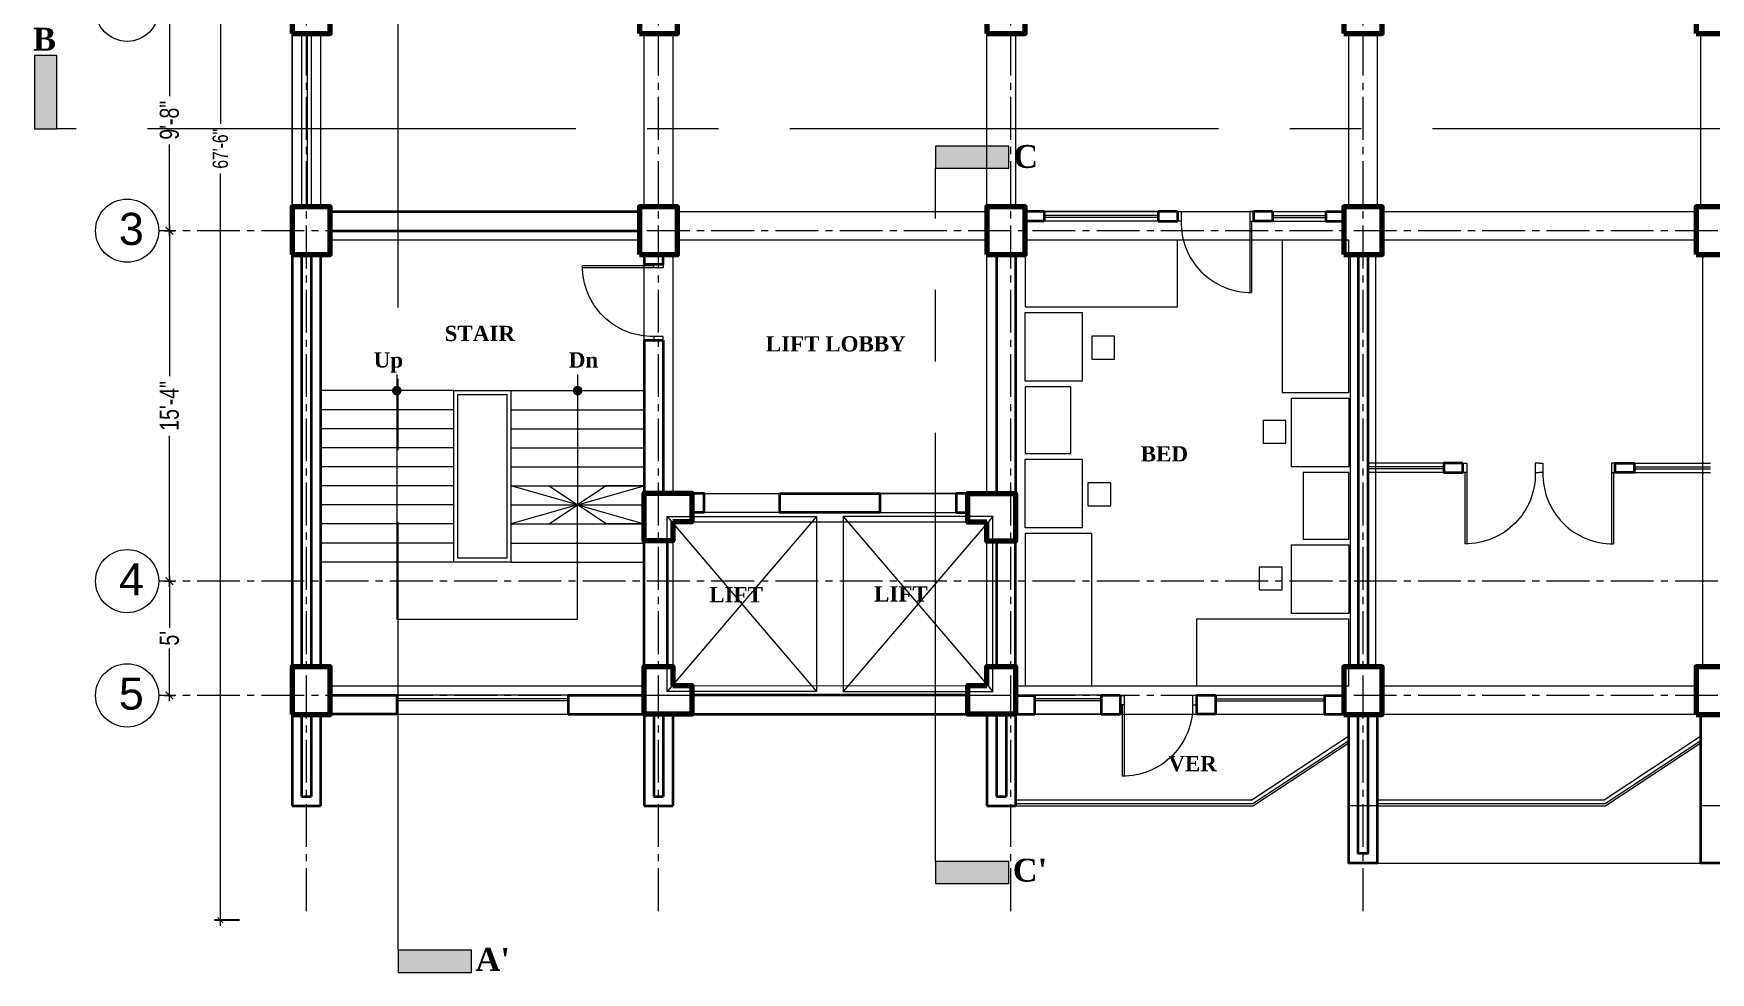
# Model space of a CAD drawing. Header units: feet. Extents: x 25261344 to 25389498, y 30010528 to 30074588.
# Drawn here: x 25382611 to 25383492, y 30072086 to 30072579 of the extents above; entities that cross this region are included whole.
import ezdxf

# ---------------------------------------------------------------- set-up
doc = ezdxf.new("R2010")
doc.units = ezdxf.units.FT
doc.header["$LTSCALE"] = 30
doc.header["$MEASUREMENT"] = 0
doc.header["$PDMODE"] = 32
doc.header["$PDSIZE"] = 15
doc.linetypes.add('CENTER2', pattern=[1.125, 0.75, -0.125, 0.125, -0.125])
doc.linetypes.add('DASHED', pattern=[0.75, 0.5, -0.25])
doc.layers.get('0').update_dxf_attribs({"lineweight": 5})
for name, color, linetype, lineweight in [('Column', 1, 'Continuous', 80), ('Dim-1', 7, 'Continuous', 9), ('Door', 32, 'Continuous', 5), ('Furnitures', 251, 'Continuous', 9), ('GRADE BEAM', 2, 'Continuous', 20), ('grid text', 252, 'CENTER2', 9), ('LINE', 193, 'Continuous', 9), ('line 2', 7, 'Continuous', 13), ('rail', 224, 'Continuous', 9), ('STAIR', 243, 'Continuous', 13), ('TEXT', 7, 'Continuous', 18), ('WALL', 7, 'Continuous', 35), ('WIN', 142, 'Continuous', 20)]:
    doc.layers.add(name, color=color, linetype=linetype, lineweight=lineweight)
doc.styles.add('RomanS', font='swissl.ttf')
doc.styles.get("Standard").update_dxf_attribs({"font": 'timesbd.ttf'})
doc.styles.add('SWIS_LT', font='swisscl.ttf')
doc.dimstyles.new('dim-02', dxfattribs={"dimtxt": 8, "dimasz": 3, "dimexe": 3, "dimexo": 3, "dimgap": 2, "dimtad": 0, "dimdec": 0, "dimzin": 0, "dimdsep": 46, "dimlunit": 4, "dimtxsty": 'SWIS_LT', "dimblk": 'ARCHTICK', "dimcen": 2, "dimdle": 3, "dimclrd": 256, "dimclre": 256, "dimclrt": 256, "dimadec": 0, "dimazin": 0, "dimtfac": 1, "dimtdec": 0, "dimtix": 1, "dimtmove": 0, "dimatfit": 3, "dimfxl": 0, "dimfrac": 2, "dimtolj": 1, "dimtzin": 1, "dimlwd": -1, "dimarcsym": 0})

# ---------------------------------------------------------------- blocks, each defined once
blk = doc.blocks.new('FG')
at = {"layer": 'Door'}
for p, q in [((-2, -5), (-2, -42.39)), ((-1, -5), (-1, -42.39))]:
    blk.add_line(p, q, dxfattribs=at)
for points in [[(-40, 0), (-38, 0), (-38, -5), (-40, -5)], [(0, 0), (-2, 0), (-2, -5), (0, -5)]]:
    blk.add_lwpolyline(points, dxfattribs=at)
blk.add_arc((-1.44, -5.83), 36.57, 178.70538, 270.69047, dxfattribs=at)
blk = doc.blocks.new('_ArchTick')
at = {"color": 0, "linetype": 'ByBlock', "const_width": 0.15}
blk.add_lwpolyline([(-0.5, -0.5), (0.5, 0.5)], dxfattribs=at)
blk = doc.blocks.new('*D123')
at = {"lineweight": -2}
for p, q in [((25359532.41, 30072591.7), (25359538.03, 30072591.7)), ((25359532.41, 30072475.7), (25359538.03, 30072475.7))]:
    blk.add_line(p, q, dxfattribs=at)
for p, q in [((25359535.03, 30072594.7), (25359535.03, 30072546.38)), ((25359535.03, 30072472.7), (25359535.03, 30072521.01))]:
    blk.add_line(p, q)
at = {"layer": 'Defpoints', "color": 0}
for p in [(25359529.41, 30072591.7), (25359529.41, 30072475.7), (25359535.03, 30072475.7)]:
    blk.add_point(p, dxfattribs=at)
at = {"xscale": 4, "yscale": 4, "zscale": 4}
for p, rotation in [((25359535.03, 30072591.7), 90), ((25359535.03, 30072475.7), 270)]:
    blk.add_blockref('_ArchTick', p, dxfattribs=dict(at, rotation=rotation))
at = {"insert": (25359535.03, 30072533.7), "char_height": 10, "attachment_point": 5, "rotation": 90, "style": 'SWIS_LT'}
blk.add_mtext('\\A1;9\'-8"', dxfattribs=at)
blk = doc.blocks.new('*D124')
for p, q in [((25359535.03, 30072478.7), (25359535.03, 30072399.38)), ((25359535.03, 30072288.7), (25359535.03, 30072368.02))]:
    blk.add_line(p, q)
at = {"lineweight": -2}
for p, q in [((25359532.41, 30072475.7), (25359538.03, 30072475.7)), ((25359532.41, 30072291.7), (25359538.03, 30072291.7))]:
    blk.add_line(p, q, dxfattribs=at)
at = {"layer": 'Defpoints', "color": 0}
for p in [(25359529.41, 30072475.7), (25359529.41, 30072291.7), (25359535.03, 30072291.7)]:
    blk.add_point(p, dxfattribs=at)
at = {"xscale": 4, "yscale": 4, "zscale": 4}
for p, rotation in [((25359535.03, 30072475.7), 90), ((25359535.03, 30072291.7), 270)]:
    blk.add_blockref('_ArchTick', p, dxfattribs=dict(at, rotation=rotation))
at = {"insert": (25359535.03, 30072383.7), "char_height": 10, "attachment_point": 5, "rotation": 90, "style": 'SWIS_LT'}
blk.add_mtext('\\A1;15\'-4"', dxfattribs=at)
blk = doc.blocks.new('*D117')
at = {"lineweight": -2}
for p, q in [((25359532.41, 30072291.7), (25359538.03, 30072291.7)), ((25359532.41, 30072231.7), (25359538.03, 30072231.7))]:
    blk.add_line(p, q, dxfattribs=at)
for p, q in [((25359535.03, 30072294.7), (25359535.03, 30072267.1)), ((25359535.03, 30072228.7), (25359535.03, 30072256.29))]:
    blk.add_line(p, q)
at = {"layer": 'Defpoints', "color": 0}
for p in [(25359529.41, 30072291.7), (25359529.41, 30072231.7), (25359535.03, 30072231.7)]:
    blk.add_point(p, dxfattribs=at)
at = {"xscale": 4, "yscale": 4, "zscale": 4}
for p, rotation in [((25359535.03, 30072291.7), 90), ((25359535.03, 30072231.7), 270)]:
    blk.add_blockref('_ArchTick', p, dxfattribs=dict(at, rotation=rotation))
at = {"insert": (25359535.03, 30072261.7), "char_height": 10, "attachment_point": 5, "rotation": 90, "style": 'SWIS_LT'}
blk.add_mtext("\\A1;5'", dxfattribs=at)
blk = doc.blocks.new('*D177')
at = {"layer": 'Defpoints', "color": 0}
for p in [(25383486.53, 30072923.7), (25382708.87, 30072113.7), (25383671.53, 30072113.7)]:
    blk.add_point(p, dxfattribs=at)
at = {"layer": 'Dim-1'}
for p, q in [((25382708.87, 30072926.7), (25382708.87, 30072531.75)), ((25382708.87, 30072110.7), (25382708.87, 30072505.65))]:
    blk.add_line(p, q, dxfattribs=at)
at = {"layer": 'Dim-1', "lineweight": -2}
for p, q in [((25382718.87, 30072923.7), (25382705.87, 30072923.7)), ((25382718.87, 30072113.7), (25382705.87, 30072113.7))]:
    blk.add_line(p, q, dxfattribs=at)
at = {"layer": 'Dim-1', "xscale": 3, "yscale": 3, "zscale": 3}
for p, rotation in [((25382708.87, 30072923.7), 90), ((25382708.87, 30072113.7), 270)]:
    blk.add_blockref('_ArchTick', p, dxfattribs=dict(at, rotation=rotation))
at = {"layer": 'Dim-1', "insert": (25382708.87, 30072518.7), "char_height": 8, "attachment_point": 5, "rotation": 90, "style": 'SWIS_LT'}
blk.add_mtext('\\A1;67\'-6"', dxfattribs=at)
blk = doc.blocks.new('T B')
at = {"layer": 'GRADE BEAM'}
for points in [[(25352253.54, 30069132.07), (25352268.54, 30069132.07), (25352268.54, 30069041.07), (25352253.54, 30069041.07)], [(25352438.54, 30069132.07), (25352453.54, 30069132.07), (25352453.54, 30069041.07), (25352438.54, 30069041.07)], [(25352618.54, 30069132.07), (25352633.54, 30069132.07), (25352633.54, 30069041.07), (25352618.54, 30069041.07)], [(25352808.54, 30069132.07), (25352823.54, 30069132.07), (25352823.54, 30069041.07), (25352808.54, 30069041.07)], [(25352993.54, 30069132.07), (25353008.54, 30069132.07), (25353008.54, 30069041.07), (25352993.54, 30069041.07)], [(25352436.04, 30069038.57), (25352436.04, 30069023.57), (25352273.54, 30069023.57), (25352273.54, 30069038.57)], [(25352618.54, 30069038.57), (25352618.54, 30069023.57), (25352456.04, 30069023.57), (25352456.04, 30069038.57)], [(25352806.04, 30069038.57), (25352806.04, 30069023.57), (25352638.54, 30069023.57), (25352638.54, 30069038.57)], [(25352991.04, 30069038.57), (25352991.04, 30069023.57), (25352826.04, 30069023.57), (25352826.04, 30069038.57)], [(25352253.54, 30069016.07), (25352268.54, 30069016.07), (25352268.54, 30068799.57), (25352253.54, 30068799.57)], [(25352438.54, 30069016.07), (25352453.54, 30069016.07), (25352453.54, 30068890.57), (25352438.54, 30068890.57)], [(25352618.54, 30069016.07), (25352633.54, 30069016.07), (25352633.54, 30068890.57), (25352618.54, 30068890.57)], [(25352809.54, 30069016.07), (25352822.54, 30069016.07), (25352822.54, 30068799.57), (25352809.54, 30068799.57)], [(25352994.54, 30069016.07), (25353007.54, 30069016.07), (25353007.54, 30068799.57), (25352994.54, 30068799.57)], [(25352608.54, 30068890.57), (25352608.54, 30068875.57), (25352463.54, 30068875.57), (25352463.54, 30068890.57)], [(25352438.54, 30068865.57), (25352453.54, 30068865.57), (25352453.54, 30068799.57), (25352438.54, 30068799.57)], [(25352618.54, 30068865.57), (25352633.54, 30068865.57), (25352633.54, 30068799.57), (25352618.54, 30068799.57)], [(25352438.54, 30068789.57), (25352438.54, 30068774.57), (25352273.54, 30068774.57), (25352273.54, 30068789.57)], [(25352608.54, 30068789.69), (25352608.54, 30068774.69), (25352463.54, 30068774.57), (25352463.54, 30068789.57)], [(25352806.04, 30068789.57), (25352806.04, 30068774.57), (25352633.54, 30068774.57), (25352633.54, 30068789.57)], [(25352991.04, 30068789.57), (25352991.04, 30068774.57), (25352826.04, 30068774.57), (25352826.04, 30068789.57)], [(25352253.54, 30068774.57), (25352268.54, 30068774.57), (25352268.54, 30068726.57), (25352253.54, 30068726.57)], [(25352438.54, 30068774.57), (25352453.54, 30068774.57), (25352453.54, 30068726.57), (25352438.54, 30068726.57)], [(25352618.54, 30068774.57), (25352633.54, 30068774.57), (25352633.54, 30068726.57), (25352618.54, 30068726.57)], [(25352808.54, 30068774.57), (25352823.54, 30068774.57), (25352823.54, 30068726.57), (25352808.54, 30068726.57)], [(25352993.54, 30068774.57), (25353008.54, 30068774.57), (25353008.54, 30068726.57), (25352993.54, 30068726.57)]]:
    blk.add_lwpolyline(points, close=True, dxfattribs=at)
blk = doc.blocks.new('COL2')
at = {"layer": 'Column'}
for points in [[(-20, -266.5), (0, -266.5), (0, -241.5), (-20, -241.5)], [(162.5, -266.5), (182.5, -266.5), (182.5, -241.5), (162.5, -241.5)], [(345, -266.5), (365, -266.5), (365, -241.5), (345, -241.5)], [(532.5, -266.5), (552.5, -266.5), (552.5, -241.5), (532.5, -241.5)], [(717.5, -266.5), (737.5, -266.5), (737.5, -241.5), (717.5, -241.5)], [(-20, -382.5), (0, -382.5), (0, -357.5), (-20, -357.5)], [(162.5, -382.5), (182.5, -382.5), (182.5, -357.5), (162.5, -357.5)], [(345, -382.5), (365, -382.5), (365, -357.5), (345, -357.5)], [(532.5, -382.5), (552.5, -382.5), (552.5, -357.5), (532.5, -357.5)], [(717.5, -382.5), (737.5, -382.5), (737.5, -357.5), (717.5, -357.5)], [(-20, -624), (0, -624), (0, -599), (-20, -599)], [(532.5, -624), (552.5, -624), (552.5, -599), (532.5, -599)], [(717.5, -624), (737.5, -624), (737.5, -599), (717.5, -599)]]:
    blk.add_lwpolyline(points, close=True, dxfattribs=at)
for points in [[(180, -522.88), (180, -532.88), (165, -532.88), (165, -507.88), (190, -507.88), (190, -522.88), (180, -522.88)], [(345, -523), (335, -523), (335, -508), (360, -508), (360, -533), (345, -533), (345, -523)], [(180, -608.88), (190, -608.88), (190, -623.88), (165, -623.88), (165, -598.88), (180, -598.88), (180, -608.88)], [(345, -608.88), (345, -598.88), (360, -598.88), (360, -623.88), (335, -623.88), (335, -608.88), (345, -608.88)]]:
    blk.add_lwpolyline(points, dxfattribs=at)
at = {"layer": 'GRADE BEAM'}
blk.add_blockref('T B', (-25352273.54, -30069398.57), dxfattribs=at)
blk = doc.blocks.new('DGFGSDFG')
at = {"layer": 'grid text'}
for p, q in [((25359606.96, 30072118.41), (25359606.96, 30072999.78)), ((25359791.96, 30072118.41), (25359791.96, 30072999.78)), ((25359976.96, 30072118.41), (25359976.96, 30072999.78)), ((25360161.96, 30072118.41), (25360161.96, 30072999.78)), ((25361090.85, 30072475.7), (25359529.41, 30072475.7)), ((25361090.85, 30072291.7), (25359529.41, 30072291.7)), ((25361090.85, 30072231.7), (25359529.41, 30072231.7))]:
    blk.add_line(p, q, dxfattribs=at)
at = {"layer": 'grid text', "linetype": 'Continuous'}
for centre in [(25359512.81, 30072591.7), (25359512.81, 30072475.7), (25359512.81, 30072291.7), (25359512.81, 30072231.7)]:
    blk.add_circle(centre, 16.59, dxfattribs=at)
at = {"layer": 'grid text', "char_height": 16.842, "attachment_point": 1, "style": 'RomanS'}
for s, insert in [('{\\C256;3}', (25359508.51, 30072485.06)), ('{\\C256;4}', (25359508.51, 30072301.06)), ('{\\C256;5}', (25359508.51, 30072241.06))]:
    blk.add_mtext_dynamic_manual_height_columns(s, width=25.401, gutter_width=84.21, heights=[32.6], dxfattribs=dict(at, insert=insert))
for base, p1, p2, picture, middle in [((25359535.03, 30072475.7), (25359529.41, 30072591.7), (25359529.41, 30072475.7), '*D123', (25359535.03, 30072533.7)), ((25359535.03, 30072291.7), (25359529.41, 30072475.7), (25359529.41, 30072291.7), '*D124', (25359535.03, 30072383.7)), ((25359535.03, 30072231.7), (25359529.41, 30072291.7), (25359529.41, 30072231.7), '*D117', (25359535.03, 30072261.7))]:
    dim = blk.add_linear_dim(base=base, p1=p1, p2=p2, angle=90, dimstyle='dim-02', override={"dimtxt": 10, "dimtmove": 1, "dimfxl": 10})
    dim.commit()
    dim.dimension.update_dxf_attribs({"geometry": picture, "text_midpoint": middle})

msp = doc.modelspace()

# ---------------------------------------------------------------- hatches: boundary and pattern name
at = {"linetype": 'CENTER2', "ltscale": 10}
h = msp.add_hatch(color=256, dxfattribs=at)
h.paths.add_polyline_path([(25382622.91, 30072563.22), (25382622.91, 30072529.2), (25382611.27, 30072529.2), (25382611.27, 30072563.22)])
h.paths.add_polyline_path([(25382622.91, 30072567.75), (25382622.91, 30072563.22), (25382611.27, 30072563.22), (25382611.27, 30072567.75)])
h = msp.add_hatch(color=256, dxfattribs=at)
h.paths.add_polyline_path([(25383118.53, 30072508.45), (25383084.51, 30072508.45), (25383084.51, 30072520.1), (25383118.53, 30072520.1)])
h.paths.add_polyline_path([(25383123.06, 30072508.45), (25383118.53, 30072508.45), (25383118.53, 30072520.1), (25383123.06, 30072520.1)])
for points in [[(25383123.06, 30072132.91), (25383084.51, 30072132.91), (25383084.51, 30072144.56), (25383123.06, 30072144.56)], [(25382840.86, 30072086.24), (25382802.3, 30072086.24), (25382802.3, 30072097.89), (25382840.86, 30072097.89)]]:
    msp.add_hatch(color=256, dxfattribs=at).paths.add_polyline_path(points)

# ---------------------------------------------------------------- linework, layer by layer
for p, q in [((25382802.3, 30072097.89), (25382802.3, 30073036.17)), ((25384245.56, 30072529.2), (25382622.91, 30072529.2)), ((25383084.51, 30072144.56), (25383084.51, 30072508.45))]:
    msp.add_line(p, q, dxfattribs=at)
for points in [[(25382622.91, 30072529.2), (25382622.91, 30072567.75), (25382611.27, 30072567.75), (25382611.27, 30072529.2)], [(25383084.51, 30072508.45), (25383123.06, 30072508.45), (25383123.06, 30072520.1), (25383084.51, 30072520.1)], [(25383084.51, 30072132.91), (25383123.06, 30072132.91), (25383123.06, 30072144.56), (25383084.51, 30072144.56)], [(25382802.3, 30072086.24), (25382840.86, 30072086.24), (25382840.86, 30072097.89), (25382802.3, 30072097.89)]]:
    msp.add_lwpolyline(points, close=True, dxfattribs=at)
at = {"layer": 'Furnitures'}
for points in [[(25383211.53, 30072470.7), (25383131.53, 30072470.7), (25383131.53, 30072435.7), (25383211.53, 30072435.7)], [(25383301.53, 30072390.7), (25383301.53, 30072470.7), (25383266.53, 30072470.7), (25383266.53, 30072390.7)], [(25383131.53, 30072432.7), (25383161.53, 30072432.7), (25383161.53, 30072396.7), (25383131.53, 30072396.7)], [(25383178.55, 30072420.31), (25383166.55, 30072420.31), (25383166.55, 30072408.31), (25383178.55, 30072408.31)], [(25383131.53, 30072358.7), (25383155.53, 30072358.7), (25383155.53, 30072393.7), (25383131.53, 30072393.7)], [(25383131.53, 30072358.7), (25383155.53, 30072358.7), (25383155.53, 30072393.7), (25383131.53, 30072393.7)], [(25383301.53, 30072351.7), (25383271.53, 30072351.7), (25383271.53, 30072387.7), (25383301.53, 30072387.7)], [(25383256.51, 30072364.08), (25383268.51, 30072364.08), (25383268.51, 30072376.08), (25383256.51, 30072376.08)], [(25383131.53, 30072355.7), (25383161.53, 30072355.7), (25383161.53, 30072319.7), (25383131.53, 30072319.7)], [(25383301.53, 30072348.7), (25383277.53, 30072348.7), (25383277.53, 30072313.7), (25383301.53, 30072313.7)], [(25383176.55, 30072343.31), (25383164.55, 30072343.31), (25383164.55, 30072331.31), (25383176.55, 30072331.31)], [(25383131.53, 30072316.7), (25383131.53, 30072236.7), (25383166.53, 30072236.7), (25383166.53, 30072316.7)], [(25383301.53, 30072274.7), (25383271.53, 30072274.7), (25383271.53, 30072310.7), (25383301.53, 30072310.7)], [(25383254.52, 30072287.08), (25383266.52, 30072287.08), (25383266.52, 30072299.08), (25383254.52, 30072299.08)], [(25383221.53, 30072236.7), (25383301.53, 30072236.7), (25383301.53, 30072271.7), (25383221.53, 30072271.7)]]:
    msp.add_lwpolyline(points, close=True, dxfattribs=at)
at = {"layer": 'LINE', "color": 0, "ltscale": 10}
for points in [[(25382801.53, 30072400.16), (25382801.53, 30072271.7), (25382801.53, 30072271.7), (25382896.53, 30072271.7), (25382896.53, 30072331.7), (25382861.53, 30072321.7), (25382881.53, 30072321.7), (25382896.53, 30072331.7), (25382931.53, 30072321.7), (25382911.53, 30072321.7), (25382896.53, 30072331.7)], [(25382896.53, 30072400.16), (25382896.53, 30072331.7), (25382861.53, 30072341.7), (25382881.53, 30072341.7), (25382896.53, 30072331.7), (25382931.53, 30072341.7), (25382911.53, 30072341.7), (25382896.53, 30072331.7)]]:
    msp.add_lwpolyline(points, dxfattribs=at)
at = {"layer": 'LINE', "color": 0, "ltscale": 10, "const_width": 2.5}
for points in [[(25382801.53, 30072392.95, -1), (25382801.53, 30072390.45, -1)], [(25382896.53, 30072392.95, -1), (25382896.53, 30072390.45, -1)]]:
    msp.add_lwpolyline(points, format="xyb", close=True, dxfattribs=at)
at = {"layer": 'line 2'}
for p, q in [((25382746.53, 30072579.2), (25382746.53, 30072488.2)), ((25382746.53, 30072579.2), (25382746.53, 30072488.2)), ((25382756.53, 30072579.2), (25382756.53, 30072488.2)), ((25382756.53, 30072579.2), (25382756.53, 30072488.2)), ((25382962.78, 30072337.7), (25383002.78, 30072337.7)), ((25383095.28, 30072337.7), (25383055.28, 30072337.7)), ((25383002.78, 30072327.7), (25382962.78, 30072327.7)), ((25383055.28, 30072327.7), (25383095.28, 30072327.7)), ((25383022.03, 30072325.7), (25382943.53, 30072233.7)), ((25382943.53, 30072325.7), (25383022.03, 30072233.7)), ((25383036.03, 30072325.7), (25383114.53, 30072233.7)), ((25383114.53, 30072325.7), (25383036.03, 30072233.7)), ((25383301.53, 30072206.7), (25383251.53, 30072173.7)), ((25383486.53, 30072206.7), (25383436.53, 30072173.7)), ((25383126.53, 30072173.7), (25383251.53, 30072173.7)), ((25383316.53, 30072173.7), (25383436.53, 30072173.7))]:
    msp.add_line(p, q, dxfattribs=at)
at = {"layer": 'line 2', "linetype": 'DASHED', "ltscale": 20}
msp.add_line((25383316.53, 30072143.7), (25383486.53, 30072143.7), dxfattribs=at)
at = {"layer": 'line 2'}
for points in [[(25382943.53, 30072325.7), (25383022.03, 30072325.7), (25383022.03, 30072233.7), (25382943.53, 30072233.7)], [(25383114.53, 30072325.7), (25383036.03, 30072325.7), (25383036.03, 30072233.7), (25383114.53, 30072233.7)]]:
    msp.add_lwpolyline(points, close=True, dxfattribs=at)
at = {"layer": 'rail'}
for p, q in [((25382751.53, 30072579.2), (25382751.53, 30072488.2)), ((25382751.53, 30072579.2), (25382751.53, 30072488.2)), ((25382751.53, 30072579.2), (25382751.53, 30072488.2)), ((25382754.53, 30072579.2), (25382754.53, 30072488.2)), ((25382754.53, 30072579.2), (25382754.53, 30072488.2)), ((25382754.53, 30072579.2), (25382754.53, 30072488.2)), ((25382831.53, 30072301.7), (25382831.53, 30072391.7)), ((25382831.53, 30072391.7), (25382861.53, 30072391.7)), ((25382833.53, 30072303.7), (25382833.53, 30072389.7)), ((25382833.53, 30072389.7), (25382859.53, 30072389.7)), ((25382859.53, 30072303.7), (25382859.53, 30072389.7)), ((25382861.53, 30072301.7), (25382861.53, 30072391.7)), ((25382861.53, 30072301.7), (25382831.53, 30072301.7)), ((25382859.53, 30072303.7), (25382833.53, 30072303.7)), ((25383301.53, 30072210.29), (25383250.63, 30072176.7)), ((25383301.53, 30072207.9), (25383251.23, 30072174.7)), ((25383486.53, 30072210.29), (25383435.63, 30072176.7)), ((25383486.53, 30072207.9), (25383436.23, 30072174.7)), ((25383250.63, 30072176.7), (25383126.53, 30072176.7)), ((25383251.23, 30072174.7), (25383126.53, 30072174.7)), ((25383435.63, 30072176.7), (25383316.53, 30072176.7)), ((25383436.23, 30072174.7), (25383316.53, 30072174.7))]:
    msp.add_line(p, q, dxfattribs=at)
at = {"layer": 'STAIR'}
for p, q in [((25382831.53, 30072391.7), (25382761.53, 30072391.7)), ((25382861.53, 30072391.7), (25382931.53, 30072391.7)), ((25382831.53, 30072381.7), (25382761.53, 30072381.7)), ((25382861.53, 30072381.7), (25382931.53, 30072381.7)), ((25382831.53, 30072371.7), (25382761.53, 30072371.7)), ((25382861.53, 30072371.7), (25382931.53, 30072371.7)), ((25382831.53, 30072361.7), (25382761.53, 30072361.7)), ((25382861.53, 30072361.7), (25382931.53, 30072361.7)), ((25382831.53, 30072351.7), (25382761.53, 30072351.7)), ((25382861.53, 30072351.7), (25382931.53, 30072351.7)), ((25382831.53, 30072341.7), (25382761.53, 30072341.7)), ((25382861.53, 30072341.7), (25382931.53, 30072341.7)), ((25382831.53, 30072331.7), (25382761.53, 30072331.7)), ((25382861.53, 30072331.7), (25382931.53, 30072331.7)), ((25382831.53, 30072321.7), (25382761.53, 30072321.7)), ((25382861.53, 30072321.7), (25382931.53, 30072321.7)), ((25382831.53, 30072311.7), (25382761.53, 30072311.7)), ((25382861.53, 30072311.7), (25382931.53, 30072311.7)), ((25382831.53, 30072301.7), (25382761.53, 30072301.7)), ((25382861.53, 30072301.7), (25382931.53, 30072301.7))]:
    msp.add_line(p, q, dxfattribs=at)
at = {"layer": 'WALL', "ltscale": 10}
for p, q in [((25382766.53, 30072485.7), (25382929.03, 30072485.7)), ((25383141.53, 30072485.7), (25383131.53, 30072485.7)), ((25383141.53, 30072485.7), (25383141.53, 30072480.7)), ((25383201.53, 30072485.7), (25383201.53, 30072480.7)), ((25383211.53, 30072485.7), (25383201.53, 30072485.7)), ((25383211.53, 30072485.7), (25383211.53, 30072480.7)), ((25383261.53, 30072485.7), (25383251.53, 30072485.7)), ((25383289.53, 30072485.7), (25383299.03, 30072485.7)), ((25383141.53, 30072480.7), (25383131.53, 30072480.7)), ((25383201.53, 30072480.7), (25383211.53, 30072480.7)), ((25383261.53, 30072480.7), (25383251.53, 30072480.7)), ((25383289.53, 30072480.7), (25383299.03, 30072480.7)), ((25382766.53, 30072475.7), (25382929.03, 30072475.7)), ((25382746.53, 30072463.2), (25382746.53, 30072246.7)), ((25382751.53, 30072463.2), (25382751.53, 30072246.7)), ((25382756.53, 30072463.2), (25382756.53, 30072246.7)), ((25382761.53, 30072463.2), (25382761.53, 30072246.7)), ((25383116.53, 30072463.2), (25383116.53, 30072337.7)), ((25383126.53, 30072463.2), (25383126.53, 30072337.7)), ((25383306.53, 30072463.2), (25383306.53, 30072246.7)), ((25383311.53, 30072463.2), (25383311.53, 30072246.7)), ((25382931.53, 30072418.2), (25382931.53, 30072337.7)), ((25382931.53, 30072418.2), (25382941.53, 30072418.2)), ((25382941.53, 30072418.2), (25382941.53, 30072337.7)), ((25382766.53, 30072231.82), (25382801.53, 30072231.82)), ((25382801.53, 30072231.82), (25382801.53, 30072221.82)), ((25382891.53, 30072231.82), (25382931.53, 30072231.82)), ((25383171.53, 30072231.82), (25383181.53, 30072231.82)), ((25383221.53, 30072231.82), (25383221.53, 30072221.82)), ((25383221.53, 30072231.82), (25383231.53, 30072231.82)), ((25383231.53, 30072231.82), (25383231.53, 30072221.82)), ((25382746.53, 30072221.7), (25382746.53, 30072173.7)), ((25382751.53, 30072221.7), (25382751.53, 30072178.7)), ((25382756.53, 30072221.7), (25382756.53, 30072178.7)), ((25382761.53, 30072221.7), (25382761.53, 30072173.7)), ((25382801.53, 30072221.82), (25382766.53, 30072221.82)), ((25382891.53, 30072221.82), (25382931.53, 30072221.82)), ((25382931.53, 30072221.7), (25382931.53, 30072173.7)), ((25382936.53, 30072221.7), (25382936.53, 30072178.7)), ((25382941.53, 30072221.7), (25382941.53, 30072178.7)), ((25382946.53, 30072221.7), (25382946.53, 30072173.7)), ((25383111.53, 30072221.7), (25383111.53, 30072173.7)), ((25383116.53, 30072221.7), (25383116.53, 30072178.7)), ((25383121.53, 30072221.7), (25383121.53, 30072178.7)), ((25383126.53, 30072221.7), (25383126.53, 30072173.7)), ((25383171.53, 30072221.82), (25383181.53, 30072221.82)), ((25383231.53, 30072221.82), (25383221.53, 30072221.82)), ((25382751.53, 30072178.7), (25382756.53, 30072178.7)), ((25382936.53, 30072178.7), (25382941.53, 30072178.7)), ((25383116.53, 30072178.7), (25383121.53, 30072178.7)), ((25382746.53, 30072173.7), (25382761.53, 30072173.7)), ((25382931.53, 30072173.7), (25382946.53, 30072173.7)), ((25383111.53, 30072173.7), (25383126.53, 30072173.7))]:
    msp.add_line(p, q, dxfattribs=at)
for points in [[(25383251.53, 30072485.7), (25383251.53, 30072480.7)], [(25383261.53, 30072485.7), (25383261.53, 30072480.7)], [(25383289.53, 30072485.7), (25383289.53, 30072480.7)], [(25382931.53, 30072463.2), (25382931.53, 30072458.2), (25382941.53, 30072458.2), (25382941.53, 30072463.2)], [(25382891.53, 30072231.82), (25382891.53, 30072221.82)], [(25383171.53, 30072231.82), (25383171.53, 30072221.82)], [(25383181.53, 30072231.82), (25383181.53, 30072221.82)], [(25383316.53, 30072221.7), (25383316.53, 30072143.7), (25383301.53, 30072143.7), (25383301.53, 30072221.7)], [(25383311.53, 30072221.7), (25383311.53, 30072148.7), (25383306.53, 30072148.7), (25383306.53, 30072221.7)], [(25383501.53, 30072221.7), (25383501.53, 30072143.7), (25383486.53, 30072143.7), (25383486.53, 30072221.7)]]:
    msp.add_lwpolyline(points, dxfattribs=at)
for points in [[(25383361.53, 30072353.7), (25383351.53, 30072353.7), (25383351.53, 30072348.7), (25383361.53, 30072348.7)], [(25383441.53, 30072348.7), (25383441.53, 30072353.7), (25383451.53, 30072353.7), (25383451.53, 30072348.7)], [(25382956.53, 30072337.82), (25382962.78, 30072337.82), (25382962.78, 30072327.7), (25382956.53, 30072327.7)], [(25383002.78, 30072337.7), (25383055.28, 30072337.7), (25383055.28, 30072327.7), (25383002.78, 30072327.7)], [(25383095.28, 30072327.7), (25383101.53, 30072327.7), (25383101.53, 30072337.7), (25383095.28, 30072337.7)], [(25382931.53, 30072312.82), (25382943.53, 30072312.82), (25382943.53, 30072246.82), (25382931.53, 30072246.82)], [(25383116.53, 30072246.82), (25383126.53, 30072246.82), (25383126.53, 30072312.7), (25383116.53, 30072312.7)], [(25382956.53, 30072221.82), (25383101.53, 30072221.82), (25383101.53, 30072231.82), (25382956.53, 30072231.82)], [(25383126.53, 30072231.7), (25383136.53, 30072231.7), (25383136.53, 30072221.7), (25383126.53, 30072221.7)], [(25383289.03, 30072231.7), (25383299.03, 30072231.7), (25383299.03, 30072221.7), (25383289.03, 30072221.7)]]:
    msp.add_lwpolyline(points, close=True, dxfattribs=at)
at = {"layer": 'WIN'}
for p, q in [((25383201.53, 30072485.7), (25383141.53, 30072485.7)), ((25383261.53, 30072485.7), (25383289.53, 30072485.7)), ((25383201.53, 30072483.7), (25383141.53, 30072483.7)), ((25383201.53, 30072482.7), (25383141.53, 30072482.7)), ((25383201.53, 30072480.7), (25383141.53, 30072480.7)), ((25383261.53, 30072483.7), (25383289.53, 30072483.7)), ((25383261.53, 30072482.7), (25383289.53, 30072482.7)), ((25383261.53, 30072480.7), (25383289.53, 30072480.7)), ((25383351.53, 30072353.7), (25383311.53, 30072353.7)), ((25383451.53, 30072353.7), (25383491.53, 30072353.7)), ((25383351.53, 30072351.7), (25383311.53, 30072351.7)), ((25383351.53, 30072350.7), (25383311.53, 30072350.7)), ((25383351.53, 30072348.7), (25383311.53, 30072348.7)), ((25383451.53, 30072351.7), (25383491.53, 30072351.7)), ((25383451.53, 30072350.7), (25383491.53, 30072350.7)), ((25383451.53, 30072348.7), (25383491.53, 30072348.7)), ((25382891.53, 30072231.82), (25382801.53, 30072231.82)), ((25382891.53, 30072229.82), (25382801.53, 30072229.82)), ((25383171.53, 30072231.82), (25383136.53, 30072231.82)), ((25383171.53, 30072229.82), (25383136.53, 30072229.82)), ((25383231.53, 30072231.82), (25383291.53, 30072231.82)), ((25383231.53, 30072229.82), (25383289.03, 30072229.82)), ((25382891.53, 30072228.82), (25382801.53, 30072228.82)), ((25382801.53, 30072221.82), (25382891.53, 30072221.82)), ((25383171.53, 30072228.82), (25383136.53, 30072228.82)), ((25383171.53, 30072221.82), (25383136.53, 30072221.82)), ((25383231.53, 30072228.82), (25383289.03, 30072228.82)), ((25383231.53, 30072221.82), (25383291.53, 30072221.82))]:
    msp.add_line(p, q, dxfattribs=at)

# ---------------------------------------------------------------- block references
msp.add_blockref('DGFGSDFG', (23147.08, 0))
at = {"layer": 'Dim-1'}
msp.add_blockref('COL2', (25382766.53, 30072845.7), dxfattribs=at)
at = {"layer": 'Door', "color": 2}
for p in [(25383251.53, 30072485.7), (25383441.53, 30072353.7)]:
    msp.add_blockref('FG', p, dxfattribs=at)
at = {"layer": 'Door', "color": 2, "xscale": -1, "rotation": 270}
msp.add_blockref('FG', (25382941.53, 30072458.2), dxfattribs=at)
at = {"layer": 'Door', "color": 2, "xscale": -1}
for p in [(25383361.53, 30072353.7), (25383181.53, 30072231.7)]:
    msp.add_blockref('FG', p, dxfattribs=at)

# ---------------------------------------------------------------- texts
at = {"linetype": 'CENTER2', "ltscale": 10, "char_height": 12, "attachment_point": 9}
for s, insert, width in [('B', (25382622.53, 30072570.2), 12.7148), ('C', (25383138.39, 30072508.49), 17.1805), ("C'", (25383143.2, 30072133.75), 28.5419), ("A'", (25382861, 30072087.08), 28.5419)]:
    msp.add_mtext(s, dxfattribs=dict(at, insert=insert, width=width))
at = {"layer": 'TEXT', "ltscale": 10, "char_height": 8, "attachment_point": 1}
for s, insert, width in [('STAIR', (25382826.69, 30072425.74), 174.7812), ('LIFT LOBBY', (25382995.36, 30072420.29), 179.7812), ('Up', (25382789.39, 30072411.83), 179.7812), ('Dn', (25382891.89, 30072411.83), 172.2812), ('BED', (25383192.3, 30072362.53), 179.7812), ('LIFT', (25382965.62, 30072288.57), 179.7812), ('LIFT', (25383052.22, 30072289), 179.7812), ('VER', (25383206.77, 30072199.9), 179.7812)]:
    msp.add_mtext(s, dxfattribs=dict(at, insert=insert, width=width))

# ---------------------------------------------------------------- dimensions: what is measured, and where the dimension line sits
at = {"layer": 'Dim-1'}
dim = msp.add_linear_dim(base=(25382708.87, 30072113.7), p1=(25383486.53, 30072923.7), p2=(25383671.53, 30072113.7), angle=90, dimstyle='dim-02', override={"dimtxt": 8, "dimfxl": 10}, dxfattribs=at)
dim.commit()
dim.dimension.update_dxf_attribs({"geometry": '*D177', "text_midpoint": (25382708.87, 30072518.7)})

doc.saveas('drawing.dxf')
